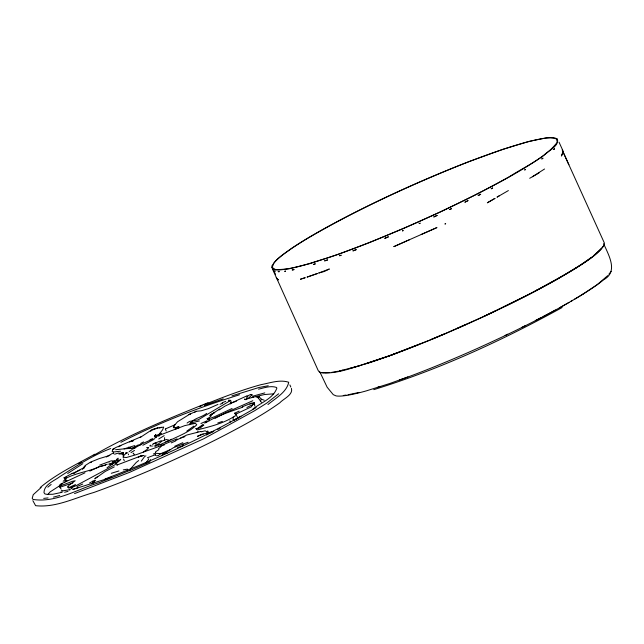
<?xml version="1.0" encoding="UTF-8"?>
<svg xmlns="http://www.w3.org/2000/svg" width="644" height="644" viewBox="0 0 644 644"><rect width="100%" height="100%" fill="white"/><g stroke="black" fill="none" stroke-linecap="round" stroke-linejoin="round"><path stroke-width="0.97" d="M154.085 445.962L155.88 446.059L155.88 444.223L156.556 443.684L157.869 444.674L158.36 446.203M175.104 427.817L178.782 426.529L178.71 428.18L175.667 428.856L175.104 427.817L173.381 427.624L174.194 425.684L177.519 421.788L190.173 413.915M164.462 440.496L164.631 437.63M123.471 456.846L122.819 453.867L123.31 452.635L119.808 453.44M209.083 420.878L209.316 419.542L207.497 419.308L211.482 415.581M239.166 411.089L234.778 413.15L235.575 414.583L234.843 416.467L233.337 416.99L233.031 419.284L233.531 420.411M140.931 436.841L115.896 447.491L112.829 449.279L112.153 451.484L114.358 451.903L120.557 451.186M150.736 431.408L151.082 430.321L154.737 428.582L163.713 427.077L162.562 429.894L158.843 434.539L154.431 436.382L155.937 434.603L154.616 436.181L155.929 437.099M261.424 402.315L258.365 398.105L258.912 396.511L256.199 397.002M230.633 403.796L231.164 402.299L230.657 400.399L228.427 400.174M272.162 267.485L273.837 263.146A159.052 18.282 -24.2 0 1 308.436 237.837C355.81 210.218 405.736 187.219 456.491 166.563A159.205 18.298 -24.2 0 1 524.49 142.751A155.494 17.871 -24.2 0 1 550.644 137.768L556.456 138.846L557.269 142.235C545.106 158.11 525.617 166.184 509.187 176.81C478.87 193.675 447.685 208.938 415.96 222.961C386.658 235.664 357.162 248.045 326.846 258.147C310.062 263.002 293.189 269.908 275.447 269.554L272.162 267.485L273.418 270.037M150.133 460.718L150.559 459.639M189.352 424.71C192.596 418.238 201.363 417.747 206.724 413.376M260.353 401.301L261.327 399.191L258.912 396.511M173.381 427.624L174.138 426.054M93.919 482.638L95.111 480.239L92.68 481.173L92.519 483.193L95.111 480.239M203.271 434.088L197.378 436.366L201.564 434.362L206.78 433.154L207.803 431.126L208.431 432.808M230.222 403.804L231.164 402.299M113.28 463.374L115.67 461.941L116.339 462.77L115.139 464.662L76.242 485.6L70.904 487.854L67.765 486.904L69.037 485.254L75.179 480.754L72.804 481.205L59.111 486.325L61.083 488.973M85.314 466.151L82.416 469.363M242.241 406.823L251.079 403.281L254.171 402.709L254.259 403.281L252.834 403.756L254.622 404.545L254.018 403.756L252.915 404.496L251.281 406.879L235.929 414.052L234.778 413.15M123.809 456.057L122.972 457.2L126.409 457.514L136.689 454.527L159.857 446.155L177.044 438.83M145.745 463.036L148.362 459.719L148.724 459.091L148.289 458.753M116.379 459.575L118.552 461.128L118.15 461.676L116.379 459.575L118.126 458.174L118.15 461.676L120.75 459.301L116.089 463.616M601.013 248.874L593.551 255.724M607.751 275.624L597.238 284.624L583.174 293.954M608.894 274.215L611.18 271.398M603.919 245.428C591.796 260.731 573.216 269.071 557.044 279.295C539.761 288.834 522.292 298.043 504.477 306.56M141.302 461.12L144.755 456.387L145.922 455.863M48.01 494.278L50.103 491.903L59.506 485.858M150.527 445.157L149.81 445.93L152.499 446.034M539.028 172.946L529.698 178.291M158.521 448.788L162.256 445.471L164.639 444.787M203.166 424.34L197.603 428.437M250.758 394.418L252.078 394.869L251.619 395.279L250.758 394.418L246.998 396.245M66.235 481.004L64.883 478.903C75.324 472.986 88.156 471.762 99.248 466.868M124.807 454.519L126.602 452.933M247.843 396.68L246.733 397.654L246.507 398.837L248.157 398.443L252.078 394.869M155.88 446.059L161.861 441.108L166.265 439.498L169.477 440.214L165.701 441.832M40.202 487.54C56.616 473.783 76.185 464.557 94.789 454.213M41.176 487.484L33.23 494.697L32.2 498.311L33.029 499.438C56.511 503.109 78.399 488.458 100.464 482.292M140.046 437.582L151.082 430.321L155.228 429.089M249.896 404.263L251.079 403.281M278.651 393.782L266.568 403.233L254.581 410.759L203.907 438.693L129.677 472.302L74.527 493.602M47.809 487.17L51.15 484.473M115.67 461.941L107.009 467.737M130.33 469.114L136.295 462.392L138.669 460.557M194.609 412.474L196.082 411.299L201.105 410.816L208.423 408.634L217.97 404.416M187.066 423.052L189.545 421.409L198.127 419.88L230.657 400.399L228.926 400.874M591.546 257.27L580.622 264.958L565.472 274.28M193.908 426.07L186.824 431.118M175.667 428.856L178.782 426.529M61.003 484.747L62.5 483.644M63.168 481.269L66.26 478.991M205.806 422.706C217.133 415.678 230.302 411.725 242.796 407.129M129.162 451.653L132.101 449.552M95.505 478.339L105.246 471.432L114.286 466.908M74.261 473.26L76.708 471.537M64.746 481.978L67.008 480.392M267.96 404.545C275.374 398.354 286.701 392.317 288.713 382.246C279.802 379.3 269.973 383.019 261.086 384.653C241.54 389.934 222.639 397.42 203.826 404.851M233.337 416.99C222.454 423.784 209.622 426.69 197.281 429.942L195.953 428.606L201.298 427.688M94.588 478.734L97.727 476.568M188.08 442.243L173.421 447.701L161.547 455.364M143.354 451.983L148.12 448.731M67.701 473.485L82.835 463.68M544.566 169.002L532.411 176.722M204.655 423.124L206.603 421.828M196.662 432.623L198.078 431.673M574.577 268.749L576.171 267.695M219.137 409.938L224.957 406.131L237.386 400.246M252.907 409.045C260.957 402.589 273.249 398.507 276.888 388.099L276.413 387.414C270.593 385.434 264.241 387.833 258.51 389.177M134.483 450.438L130.998 452.619M207.803 431.126L206.901 431.705L205.09 430.82L201.073 431.858M142.807 445.262L154.117 439.313M508.382 190.576L496.983 197.169L499.325 195.768M219.878 408.916L209.807 415.452L214.726 412.45L211.361 414.422M158.73 438.975L164.164 435.666M564.627 274.779L532.66 292.44M106.332 456.99L112.942 453.11M196.082 411.299L188.901 414.607L190.592 414.221M132.833 449.029L142.235 443.788L152.378 439.192M256.175 407.612L234.022 420.242L240.937 416.241M252.915 404.496L246.894 407.491M93.976 455.163C130.257 434.169 169.227 418.334 208.044 402.709M239.858 416.861C196.557 440.979 151.195 461.281 104.948 479.047M562.14 307.526C502.087 340.547 439.353 369.471 373.77 389.652M78.761 463.551L81.184 462.207M79.945 470.249L72.08 473.485L64.038 477.832L64.883 478.903M118.633 446.799L120.911 445.551M174.693 446.276L182.799 442.686M215.007 418.375L225.786 412.707L252.818 400.721M535.381 290.959L537.144 290.001M140.593 443.466L143.556 441.913M89.572 482.944L92.736 481.285M201.403 426.425L203.826 425.153L200.131 427.077M91.649 483.861L93.203 483.056M158.891 449.593L155.59 451.798L155.365 452.587L155.993 453.304L160.702 453.706L165.524 452.837L167.029 453.561M206.507 435.014L208.27 434.096M155.912 428.735L157.949 427.688M217.769 429.419L220.232 428.147M77.208 471.134L83.318 468.011M531.823 292.883L484.715 316.035L445.012 333.697M170.716 439.602L171.465 439.224M177.478 447.781L183.339 445.471L182.993 443.958M114.632 454.221L118.512 453.014L121.265 453.65L123.31 452.635L118.915 454.044L122.819 453.867L124.356 455.171M175.836 440.44L186.631 435.078L200.831 431.456M89.83 471.102L99.031 466.715L103.748 465.435M209.139 433.678L213.478 431.544M120.895 442.299C158.859 422.697 198.795 407.515 239.512 394.764M495.727 310.77L483.394 316.59M154.029 438.411L156.573 437.196M207.183 420.725L200.968 423.494M167.875 441.406C177.599 436.246 188.853 432.639 196.758 424.799L195.43 423.301L184.78 425.612L158.714 435.561M237.966 399.94L246.95 395.851M466.457 324.302L456.467 328.706M69.858 487.122L75.501 484.586L70.904 487.854L72.724 489.368L77.972 487.725M161.58 433.315L158.843 434.539L159.293 434.869L154.616 436.181L159.124 436.052M159.672 444.819L167.07 441.551M171.215 442.887L175.723 440.899M421.224 234.48L436.962 227.565L407.105 240.751L409.334 239.85M165.492 428.896L175.313 424.613M117.071 464.992L140.617 456.065L144.159 455.429M77.047 486.518L82.73 484.055M129.436 470.756L150.044 461.861M445.455 333.455L431.649 339.267M232.114 408.465L214.388 416.805L207.497 419.308L209.316 419.542M85.008 472.793L60.447 484.216L59.602 485.125L60.665 485.874L59.675 486.816L60.818 486.945L72.836 482.944M90.232 462.239L99.337 458.576L109.802 455.453M153.344 443.66L161.29 440.713M444.086 334.091L429.596 340.153M199.415 406.718L202.063 405.599M152.378 444.376L155.494 443.064M220.063 404.287L222.719 403.176M159.559 427.946L161.346 427.205M206.998 418.56L209.332 418.061M110.704 448.53C92.519 455.38 76.217 466.119 59.948 476.544C54.346 480.859 44.001 484.433 43.993 492.716L44.951 493.932L47.044 494.375L52.897 494.262L61.599 492.41M428.711 340.515L390.457 355.383L358.684 365.961M169.968 449.778L160.702 453.706L158.271 455.622L156.452 455.735M222.124 402.806L225.738 401.333M419.63 344.17L391.367 355.126L365.615 363.804M147.395 457.763L155.55 454.64M115.598 449.713L124.091 448.86L134.66 445.608L135.626 447.862M391.641 354.941L396.165 353.21M407.894 376.941L390.006 383.422L366.331 390.876A154.101 17.71 -24.2 0 1 335.991 395.875L333.246 394.643L327.136 387.213L319.553 371.282M204.43 405.43L223.178 398.861M104.69 465.177L107.315 464.211M106.856 478.717L111.162 477.164M99.667 465.137L111.227 460.822L118.552 461.128M231.921 395.875L259.009 387.487L268.242 385.748M231.099 402.999L236.364 401.22M217.769 423.011L222.373 421.401M388.904 355.882L390.723 355.255M399.513 380L403.265 378.712A150.124 17.251 -24.2 0 0 446.88 361.614A154.141 17.718 -24.2 0 0 478.355 347.993C512.672 332.417 546.659 315.922 579.037 296.578A153.57 17.646 -24.2 0 0 603.718 279.713C618.659 271.543 608.516 255.032 603.669 243.73M153.353 453.98L155.172 453.36M180.634 438.057L184.925 436.656M105.994 479.031L73.746 489.142M360.06 365.51L349.764 368.449M150.052 439.57L152.644 438.773M111.299 473.3L118.947 470.949M377.915 387.189L379.791 386.617M357.798 366.227L339.46 370.984M112.829 449.279L114.672 448.731M253.269 397.171L245.501 399.369L244.462 399.159L245.984 399.739M252.529 396.245L264.781 392.896M251.909 397.525L264.378 394.547L273.764 393.822M66.404 477.156L64.038 477.832L66.38 477.574M100.118 466.586L105.6 465.057M131.191 441.365L133.67 440.681M132.414 441.027L129.508 441.832L130.362 441.599M207.851 432.816L213.832 431.255M64.601 492.249L68.031 491.34M53.46 497.12L59.731 495.461M339.251 371.073L343.075 370.123M359.247 392.421L348.05 394.756M108.828 464.751L112.475 463.849M91.48 462.279L89.524 462.746L85.258 465.483L83.841 467.158L83.913 468.413M199.415 420.951L190.061 423.092L193.876 423.591M70.22 489.609L63.088 490.8L61.341 490.269M338.511 371.177L331.692 372.369M123.302 469.87L127.423 469.122L127.472 470.635M134.66 448.023L124.091 448.86M121.265 453.65L123.189 453.328M343.292 395.497L346.142 395.054M133.775 453.231L133.099 453.336L134.258 454.592M329.744 372.586L324.777 372.796M43.703 498.367L48.091 497.933M140.956 444.787L138.09 444.996L131.762 448.506L128.398 447.186M148.603 447.524L146.76 447.636L148.201 448.007M72.08 473.485L73.867 473.38M125.371 452.965L127.882 452.845M157.869 444.674L161.089 444.682M252.834 403.756L254.018 403.756M60.979 491.871L62.814 491.968M322.113 372.626L323.892 372.739M264.217 400.222L261.327 399.191M108.9 463.084L112.112 463.873M195.953 428.606L196.774 428.952M258.365 398.105L256.658 396.527M272.42 268.87L276.614 278.192L278.305 279.939L276.606 278.087M276.751 278.313L277.741 279.367M235.929 414.052L237.829 418.23M206.78 433.154L207.489 434.346M67.765 486.904L68.441 488.088M291.442 388.429C293.302 394.925 283.328 398.837 279.85 402.782C262.366 415.316 243.319 425.467 224.297 435.441L216.328 439.514C176.512 459.43 135.691 477.446 93.782 492.499C74.905 497.868 55.561 507.939 35.605 505.677L32.86 500.654M274.255 271.744L275.503 274.304M254.171 402.709L254.831 406.09M117.071 465.209L116.339 462.77M165.275 428.976L166.224 431.029M562.188 149.931L562.961 151.638L561.455 156.033L562.953 152.773L563.001 150.881L559.04 142.171M562.928 151.614L604.354 242.997L604.04 245.372C597.221 255.507 585.782 261.271 576.002 268.097C554.927 281.162 532.926 292.642 510.74 303.678A158.73 18.241 -24.2 0 1 461.651 326.597C431.625 339.799 401.22 352.212 370.083 362.564C353.765 366.847 337.053 374.792 319.891 372.562L318.305 370.775L276.292 277.403M563.838 153.578L568.861 164.751M289.897 384.951L290.83 387.068M69.367 488.909L69.834 490.028M123.559 459.011L124.268 460.758M229.876 420.79L230.286 422.029M128.325 454.076L128.559 454.777M254.259 403.281L254.622 404.545M155.285 454.72L155.454 455.469M113.433 452.434L113.738 453.787M129.75 470.402A138.388 17.332 -24.8 0 1 101.052 481.857M583.166 293.962A146.993 16.889 -24.2 0 1 574.359 299.315M572.645 300.329A146.993 16.889 -24.2 0 1 570.89 301.352M569.103 302.382A146.993 16.889 -24.2 0 1 559.725 307.679M555.45 310.022A146.993 16.889 -24.2 0 1 543.037 316.639M541.346 317.516A146.993 16.889 -24.2 0 1 535.301 320.632M525.488 325.574A146.993 16.889 -24.2 0 1 521.857 327.369M507.778 334.212A158.295 18.193 -24.2 0 1 505.089 335.5M272.034 265.988L271.985 267.848L273.145 269.152L275.543 269.868L279.037 270.053L289.076 268.822L310.271 263.517L337.786 254.509L369.382 242.619L403.796 228.362L439.924 212.142L474.185 195.526C497.997 183.282 521.89 170.877 543.769 155.365C547.867 150.825 559.403 146.397 557.414 138.879L553.599 137.558L546.289 137.856L528.579 141.511L502.658 149.392L469.879 161.274C430.24 176.641 391.367 194.013 353.419 213.18C332.344 223.999 311.398 235.181 291.66 248.31C284.72 253.583 276.324 258.099 272.034 265.988M112.338 461.925L112.048 463.503L115.236 460.863L112.338 461.925M554.548 148.716L553.76 149.505L554.548 148.716M542.9 158.174L541.846 158.915L542.9 158.174M494.922 198.408L487.395 202.755L494.922 198.408M525.472 169.509L524.755 169.944L525.472 169.509M492.62 188.016L491.235 188.748L492.62 188.016M480.641 194.255L478.218 195.494L480.641 194.255M317.532 273.467L307.172 277.065L317.532 273.467M445.632 223.685L445.052 223.959L445.632 223.685M467.971 200.638L464.968 202.136L467.971 200.638M329.213 269.063L324.326 271.478L318.611 273.064L329.213 269.063M451.5 208.672L449.697 209.525L451.5 208.672M437.091 215.442L433.855 216.931L437.091 215.442M406.67 240.953L393.919 246.612L406.67 240.953M420.065 223.186L419.196 223.581L420.065 223.186M403.112 230.624L402.54 230.866L403.112 230.624M388.324 236.871L384.854 238.304L388.324 236.871M356.164 249.671L353.017 250.854L356.164 249.671M341.079 255.241L339.71 255.732L341.079 255.241M141.326 455.896L138.267 457.023L142.678 455.614L141.326 455.896M327.522 259.943L324.713 260.86L327.522 259.943M305.079 277.749L300.555 279.174L305.079 277.749M315.222 263.887L313.419 264.434L315.222 263.887M293.97 269.603L292.263 269.965L293.97 269.603M285.534 271.156L284.801 271.277L285.534 271.156M279.174 271.688L278.216 271.639L279.174 271.688M275.069 271.18L274.521 271.019L275.069 271.18"/></g></svg>
